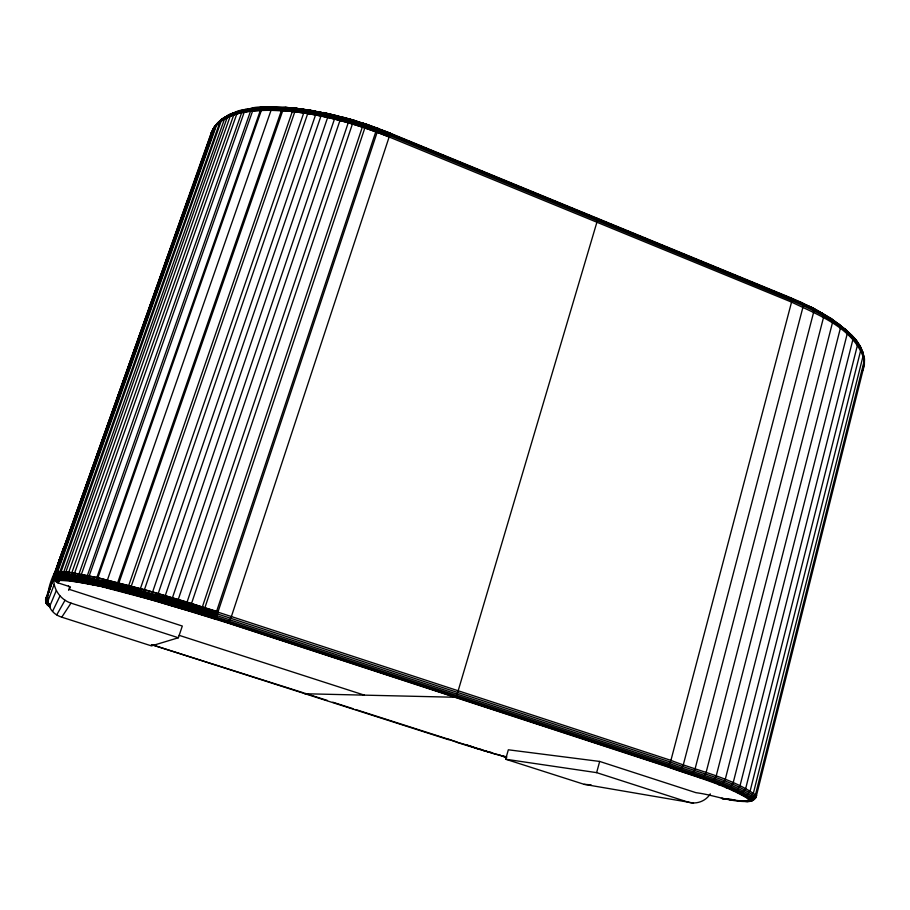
<?xml version="1.0" encoding="UTF-8"?>
<svg xmlns="http://www.w3.org/2000/svg" width="910" height="910" viewBox="0 0 910 910"><rect width="100%" height="100%" fill="white"/><g stroke="black" fill="none" stroke-linecap="round" stroke-linejoin="round"><path stroke-width="1.36" d="M864.341 364.899L864.227 357.471L862.441 351.362L864.5 358.858L864.341 364.899L756.233 796.455L754.822 797.035M202.828 614.989L190.054 611.031L190.952 605.195L352.909 122.543L354.126 120.347L378.264 128.89L215.636 619.039L202.828 614.989L203.783 611.019L365.331 126.49L366.286 124.215L390.253 133.588L231.538 616.104L228.342 623.157L158.192 601.578L100.441 586.324L67.761 580.205L59.525 580.421L57.194 582.536L54.509 580.296L53.462 577.133L211.131 133.224C214.316 125.375 220.823 118.084 229.001 115.456L225.487 117.709M363.659 123.931L363.59 123.316L199.984 614.102M862.123 371.235L863.215 369.233L863.101 366.411M228.342 623.157L666.438 766.47C693.795 776.412 722.79 783.646 747.952 798.605L752.741 798.036L755.618 794.237L864.352 360.28L864.227 357.471M840.703 325.803C850.384 333.231 861.429 342.751 863.226 355.412L753.526 792.61L750.648 796.455L745.893 797.069M168.498 255.05L211.359 133.224M169.453 251.945L168.327 255.755L168.873 254.698M68.455 585.926L69.683 587.723L69.126 589.316L182.307 626.034L178.371 637.751L151.492 645.895L61.755 617.185C40.814 610.394 47.798 586.051 55.112 571.56L54.577 574.119M247.099 109.757C234.177 111.066 220.493 117.242 213.372 128.651L53.462 577.133L56.932 575.04L63.563 575.143L97.381 581.342L151.822 595.504L217.081 615.24M218.252 611.793L152.63 591.955L96.869 577.554L71.856 572.64L57.739 571.56L55.533 572.026L55.828 577.042L53.758 578.817L54.213 574.54L59.662 573.186L68.341 573.937L106.971 581.797L164.755 597.369L217.661 613.556M748.668 800.652L751.91 800.732L752.138 799.856C727.306 782.759 696.014 776.605 668.054 765.776L189.951 609.7L139.958 595.129L97.336 584.243L72.823 579.295L62.358 578.066L56.795 578.464L55.123 575.484L55.385 572.094L60.026 571.469L68.728 572.197L97.882 577.782L144.44 589.669L187.085 602.056L670.92 760.373C699.358 771.509 731.481 777.663 756.517 795.522C755.698 800.755 749.465 802.222 745.017 801.369L748.668 800.652L747.952 798.605M755.641 797.933L755.914 797.023C730.832 779.301 698.812 773.125 670.386 762.023L186.527 603.842L130.824 587.894L86.973 577.259L60.822 573.209L55.18 573.698L53.77 575.222L63.507 548.013L46.262 597.358C44.328 601.021 46.467 605.503 50.3 606.822L47.991 605.298L46 598.405L45.83 602.158L48.128 605.446M863.215 369.233L864.216 362.078M599.679 761.442L508.337 749.794L505.653 759.224L596.63 772.635L599.679 761.442L695.991 792.69C713.463 794.828 730.241 802.199 748.122 801.471L737.316 800.8L738.761 801.039L740.217 800.88L722.062 798.525L734.836 800.117L730.901 799.333M756.233 796.455L756.517 795.522M46.262 597.358L45.83 602.158M53.792 576.155L61.414 553.883M47.411 596.243L53.758 577.952C52.996 589.088 60.447 599.69 71.003 603.125L178.371 637.751M172.149 245.791L173.594 241.719M181.158 220.345L182.58 216.33M186.652 204.841L188.063 200.882M200.234 166.507L202.577 159.898M205.774 150.867L208.14 144.19M59.161 560.685L187.449 200.382L188.996 198.232M168.896 253.003L46.023 599.576M53.098 579.42L46.433 598.154L51.256 584.868M58.342 564.712L60.72 558.023M67.385 539.3L71.674 527.265M77.384 511.215L81.672 499.18M86.427 485.803L91.671 471.084M96.426 457.707L101.67 442.999M105.48 432.296L107.858 425.618M110.235 418.93L112.612 412.241M120.234 390.834L122.611 384.156M129.277 365.422L132.61 356.06M139.275 337.337L142.608 327.975M148.33 311.925L153.562 297.217M157.373 286.513L163.561 269.132M58.399 564.826L59.821 560.81M67.442 539.425L69.82 532.748M77.43 511.363L80.763 502.001M86.473 485.963L89.794 476.612M110.258 419.135L111.68 415.131M120.245 391.072L122.622 384.384M129.288 365.672L132.621 356.31M139.275 337.599L142.608 328.248M148.319 312.21L150.696 305.521M227.568 115.718L221.562 119.449L216 125.284L57.194 571.616L57.478 576.678L61.3 580.023M47.73 601.669L54.156 584.459M46.49 601.567L46.012 602.647L46.751 603.74L50.005 606.606L48.981 605.161L49.413 604.092L47.752 603.182L46.933 604.377L50.414 607.118L46.194 603.296L46.114 600.577L45.58 601.408L47.411 604.388M752.024 800.698L754.936 798.297C729.877 780.757 698.027 774.581 669.692 763.547L186.084 605.571L143.678 593.229L96.38 581.115L65.588 575.347L57.467 574.984L54.316 576.235L57.148 580.364L57.194 582.536L58.001 582.855L59.673 580.352C104.275 582.571 147.101 599.713 190.054 611.031M376.786 128.503L390.231 133.144L376.967 128.037M49.504 606.799L56.283 590.624M56.397 582.104L57.956 579.659L66.248 579.42L99.27 585.596L152.288 599.474L215.806 618.686M214.214 618.584L376.922 128.39L363.59 123.316M378.355 128.492L366.286 124.215M214.851 126.695L212.872 130.824C214.84 124.988 219.537 121.166 224.326 117.697L225.782 117.413M52.587 611.292L59.98 596.027M224.326 117.697C218.548 121.405 213.566 126.672 211.131 133.224L211.825 131.904M214.077 127.32L213.099 129.095L217.74 122.895L222.859 118.755L224.326 118.471M68.58 590.294L70.434 586.893L58.001 582.855M56.761 614.83L65.008 600.293M61.755 617.185L71.003 603.125M473.689 747.144C426.38 732.8 491.98 753.821 500.58 755.175M710.278 793.873C705.819 801.209 696.309 804.69 688.131 802.142L596.63 772.635M753.275 799.754L754.231 798.502M755.914 797.023L753.651 799.264L748.873 799.799M216.444 125.523L219.822 121.383M343.855 118.061L349.133 119.54L329.943 113.989L295.409 108.176L265.129 107.118L255.107 108.006L253.082 109.689L89.203 575.871L89.1 581.103L92.115 584.459M231.936 113.761L245.825 109.86L257.564 108.062C248.896 109.507 236.156 108.586 230.241 116.15L68.728 572.197L68.876 577.372L72.436 580.773M228.694 115.172L238.033 111.6L228.694 115.172L222.017 119.438L221.312 120.768L61.197 571.503L61.425 576.61L65.167 580M213.804 127.764L215.124 126.251M483.733 750.693L491.65 752.547M216 125.284C233.404 109.302 259.305 109.962 281.429 110.565C318.591 113.136 354.911 123.146 389.355 137.057L791.552 302.109C818.841 315.213 854.763 328.51 864.352 360.28M229.127 622.099L171.319 604.092L118.926 589.521L89.817 582.559L69.751 578.84L58.433 578.123L54.509 580.296L54.873 577.839L60.276 576.576L68.876 577.372L107.096 585.255L164.244 600.714L216.557 616.718M54.566 572.879L55.533 572.026M56.795 578.464L55.408 581.331L60.265 579.215L68.227 579.636L108.506 587.803L157.68 601.01L199.972 613.681L667.212 766.334C694.921 777.049 725.873 783.157 750.511 800.038L748.964 801.437L747.372 801.175M164.96 603.535L164.244 600.714L165.279 595.584L327.646 117.447L329.943 113.989L295.409 108.176L293.702 109.041L292.337 111.486L128.765 585.426L128.173 590.635L130.016 593.764M350.441 119.87L337.007 115.741L310.367 110.178L285.899 107.369L283.238 109.257L118.926 582.878L118.459 588.099L120.598 591.284M84.653 582.901L81.422 579.522L81.422 574.301L244.198 112.26C253.537 102.932 273.546 109.189 285.695 107.562L282.862 108.142L281.429 110.565L117.731 582.571L117.288 587.803L119.46 590.999M354.126 120.347L341.978 116.924L339.965 120.473L178.28 599.406L177.075 604.49L177.393 607.209M284.944 107.562L298.673 108.7L285.899 107.369L264.116 107.164L261.909 108.006L260.362 110.406L96.869 577.554L96.688 582.787L99.474 586.108M256.938 108.972L253.23 108.233L250.512 111.27L87.394 575.495L87.314 580.716L90.386 584.083M228.012 116.15L231.368 114.25M254.459 108.04L244.449 109.735L235.451 112.487L233.768 114.876L71.856 572.64L71.97 577.827L75.45 581.228M230.116 114.933L241.002 110.701L249.59 109.257M363.693 123.407L350.077 119.153L323.334 112.556L321.458 114.58L158.204 593.547L157.248 598.689L158.192 601.578M789.937 298.014L791.689 298.56L791.552 302.109L670.92 760.373L668.907 764.821L666.438 766.47M55.828 577.042L61.425 576.61L71.97 577.827L96.688 582.787L143.655 594.844L185.765 607.118L668.907 764.821C697.071 775.764 728.671 781.929 753.651 799.264L753.4 800.152L748.964 801.437M794.794 300.118L812.88 307.91L831.217 318.523L846.55 330.25L847.142 334.129L733.176 782.793L730.468 786.866L726.191 787.787M253.264 108.711L255.721 108.29M241.002 110.701L238.454 111.577L236.793 113.966L74.586 573.072L74.665 578.271L78.078 581.672M244.449 109.735L245.745 109.519M591.079 784.852L584.118 784.329L505.653 759.224M744.653 801.335L741.65 801.244M800.857 302.757L812.88 307.91L823.197 313.87L823.482 317.59L706.114 772.442L703.692 776.696L700.165 777.959M506.517 757.291L501.285 755.88L506.222 757.302M678.382 770.429L681.226 768.916L683.387 764.525L802.973 307.057L803.223 304.418L802.449 302.837L790.688 297.798M253.23 108.233L264.116 107.164L275.685 107.209L276.663 107.915M261.181 107.801L265.276 107.437L266.38 108.131M260.055 107.869L275.685 107.209L262.967 107.369M254.004 108.654C300.653 104.741 347.063 117.447 390.106 134.43L791.882 299.492C811.504 307.739 830.853 317.453 847.119 331.376M689.666 774.273L692.863 772.886L695.16 768.563L813.642 312.232L813.494 308.581L791.689 298.56L390.253 133.588C359.609 121.144 327.464 112.044 294.544 108.381M709.811 781.462L713.622 780.325L716.159 776.128L832.388 323.05L832.457 320.343L830.193 318.113L839.793 324.756L840.294 328.578L725.202 779.586L722.563 783.715L718.502 784.75M286.843 107.63L273.557 107.13L271.089 110.19L107.414 580.023L107.096 585.255L109.575 588.508M836.574 323.403L839.793 324.756M283.772 107.494L296.25 108.438M732.8 790.562L737.259 789.721L740.035 785.717L852.886 339.623L852.829 336.859L850.065 334.232L853.648 338.452M843.149 328.726L844.491 328.885C852.397 335.892 860.155 343.718 863.374 353.979M738.306 793.042L742.901 792.291L745.734 788.333L857.493 345.038L856.776 341.068L851.282 334.812M742.674 795.215L747.372 794.532L750.227 790.642L861.087 348.883C845.333 324.574 817.385 312.073 791.825 300.698L389.798 135.613C355.423 121.724 319.148 111.725 282.055 109.189C261.295 108.438 238.397 108.358 220.527 120.495L60.026 571.469L60.276 576.576L64.041 579.954M236.02 113.056C231.834 112.703 226.601 115.001 224.588 118.778L63.871 571.662L64.075 576.803L67.761 580.205M300.05 108.893L311.049 110.417L297.001 108.654L294.829 111.759L131.302 586.108L130.687 591.307L132.451 594.412M734.836 800.117L721.391 798.366M311.675 111.145L314.177 111.566L311.629 111.088M319.194 112.408L316.691 111.987L319.239 112.487L317.442 111.771L315.542 114.933L152.63 591.955L151.743 597.119L152.857 600.054M584.118 784.329L693.5 803.052M596.767 218.093L597.426 219.606L596.903 222.222L456.809 695.365L454.875 697.253L304.793 693.75L304.566 693.17L327.429 700.484M503.116 755.903L506.881 756.995M492.537 753.321L501.535 755.857M492.697 753.264L466.022 744.778M482.675 749.863L474.906 748.02M351.76 120.268L361.008 123.123L354.411 121.03M355.673 709.538L455.933 741.627M448.482 739.25L457.264 742.446M303.212 692.737L151.401 644.633M332.81 702.213L352.989 708.674M151.595 644.598L448.653 739.716M179.156 635.339L364.364 695.149M801.733 302.598L823.197 313.87M323.334 112.556L324.301 113.42M390.253 133.588L363.363 123.669L336.12 115.843L309.639 110.406L308.217 112.146L144.44 589.669L143.655 594.844L145.02 597.847M389.696 133.531L380.653 130.016L396.225 136.216M390.106 134.43C343.843 116.548 293.191 102.045 243.277 110.383L241.628 112.772L79.034 573.857L79.068 579.067L82.355 582.457M389.798 135.613C339.1 117.003 281.065 97.927 227.682 116.207L65.907 571.855L66.089 577.008L69.717 580.409M389.355 137.057C355.275 123.305 319.364 113.375 282.612 110.645C260.385 109.894 234.734 109.189 216.773 124.488L57.739 571.56L58.012 576.621L61.823 579.988M390.037 133.122L791.29 297.991M398.842 137.296L402.766 138.9M405.382 139.981L411.911 142.665M414.528 143.734L431.522 150.719M434.138 151.799L447.208 157.168M449.813 158.238L453.737 159.853M456.354 160.922L462.883 163.607M465.499 164.687L498.179 178.11M500.796 179.19L504.709 180.794M507.325 181.875L512.558 184.025M516.471 185.629L540.005 195.297M542.622 196.378L555.691 201.747M558.296 202.816L590.977 216.25M596.209 218.4L606.674 222.7M609.29 223.78L642.016 237.226M644.644 238.306L648.568 239.91M651.185 240.991L657.725 243.675M660.341 244.756L677.37 251.751M679.986 252.821L693.067 258.201M695.695 259.282L728.421 272.727M731.037 273.808L734.962 275.423M737.578 276.492L742.81 278.642M746.746 280.257L770.304 289.937M772.92 291.018L786.012 296.398M337.007 115.741L335.574 116.548L334.471 119.062L172.468 597.688L171.342 602.784L171.831 605.548M47.934 605.218L49.14 605.776M48.981 605.161L47.764 604.593L48.56 603.728L49.197 605.855M57.148 580.364L58.706 581.103M57.956 579.659L59.673 580.352M854.535 339.51L855.798 340.135L860.837 347.518M811.06 307.716L816.941 310.924M350.327 119.29L348.246 122.748L187.085 602.056L185.811 609.745M821.571 312.812L831.99 319.285M100.441 586.324L97.677 583.014L97.882 577.782L261.397 110.36L263.98 107.312L267.369 108.085M46.933 604.377L49.117 606.276M56.647 578.533L58.103 579.602M141.186 596.789L139.696 593.752L140.424 588.565L303.735 112.942L305.794 109.814L307.91 110.519M845.652 329.397L846.55 330.25M45.762 602.067L46.694 602.955L46.615 601.669M47.104 604.172L47.832 605.23M46.251 603.387L46.012 602.647L47.047 602.454L46.99 604.456M328.191 114.273L325.621 113.75L328.203 114.296"/></g></svg>
